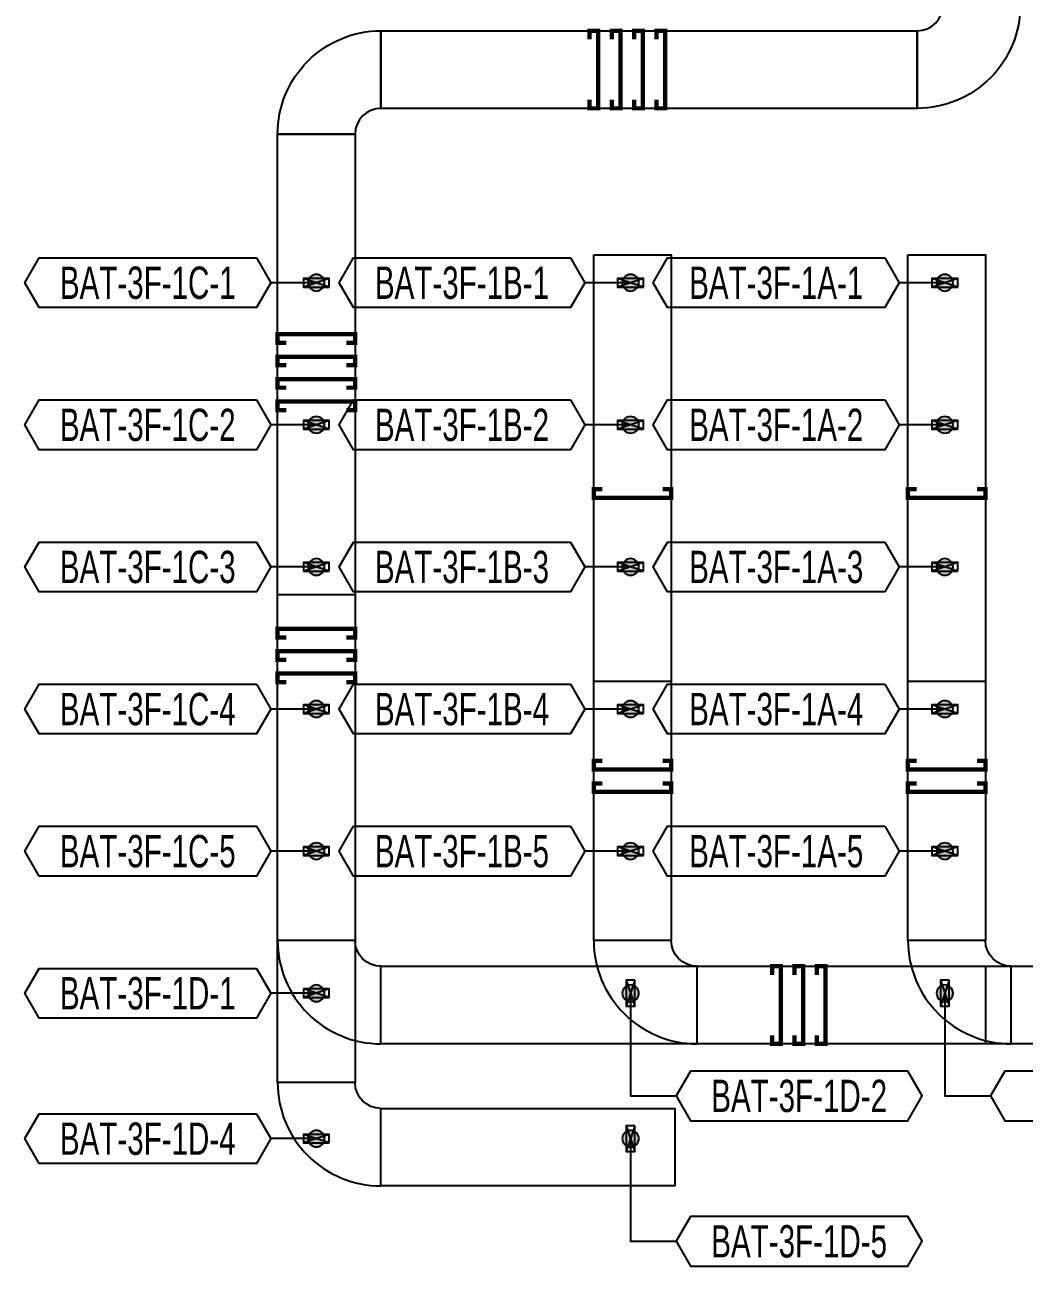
# Model space of a CAD drawing. Header units: millimetres. Extents: x 28900 to 374393, y -351975 to 838289.
# Drawn here: x 278539 to 290147, y 385306 to 399720 of the extents above; entities that cross this region are included whole.
import ezdxf
from ezdxf.enums import TextEntityAlignment as Align

# ---------------------------------------------------------------- set-up
doc = ezdxf.new("R2010")
doc.units = ezdxf.units.MM
doc.header["$LTSCALE"] = 150
doc.layers.add('-----26 Electrical Cable Tray_LV_UPSBAT', color=11, linetype='Continuous')
doc.layers.add('-----99 Cable Schedule', color=2, linetype='Continuous')
doc.styles.add('ELEC', font='Dotum.ttf')

# ---------------------------------------------------------------- blocks, each defined once
blk = doc.blocks.new('A$C9a0ab699')
h = blk.add_hatch(color=0)
edge = h.paths.add_edge_path()
edge.add_arc((64.00719340983778, 64.00719340983778), 64.0071934098378, 720.0000000000341, 1080.000000000034, ccw=False)
at = {"color": 0}
blk.add_circle((64.00719340983778, 64.00719340983778), 64.0071934098378, dxfattribs=at)

msp = doc.modelspace()

# ---------------------------------------------------------------- linework, layer by layer
at = {"layer": '-----26 Electrical Cable Tray_LV_UPSBAT'}
for p, q in [((282075.0011154684, 396774.9980373184), (281775.0011154684, 396674.9980373184)), ((282075.0011154684, 396674.9980373184), (281775.0011154684, 396774.9980373184)), ((285725.0011154684, 396774.9980373184), (285425.0011154684, 396674.9980373184)), ((285725.0011154684, 396674.9980373184), (285425.0011154684, 396774.9980373184)), ((289375.0011154684, 396774.9980373184), (289075.0011154684, 396674.9980373184)), ((289375.0011154684, 396674.9980373184), (289075.0011154684, 396774.9980373184)), ((282075.0011154684, 395124.9980373184), (281775.0011154684, 395024.9980373184)), ((282075.0011154684, 395024.9980373184), (281775.0011154684, 395124.9980373184)), ((285725.0011154684, 395124.9980373184), (285425.0011154684, 395024.9980373184)), ((285725.0011154684, 395024.9980373184), (285425.0011154684, 395124.9980373184)), ((289375.0011154684, 395124.9980373184), (289075.0011154684, 395024.9980373184)), ((289375.0011154684, 395024.9980373184), (289075.0011154684, 395124.9980373184)), ((282075.0011154684, 393474.9980373184), (281775.0011154684, 393374.9980373184)), ((282075.0011154684, 393374.9980373184), (281775.0011154684, 393474.9980373184)), ((285725.0011154684, 393474.9980373184), (285425.0011154684, 393374.9980373184)), ((285725.0011154684, 393374.9980373184), (285425.0011154684, 393474.9980373184)), ((289375.0011154684, 393474.9980373184), (289075.0011154684, 393374.9980373184)), ((289375.0011154684, 393374.9980373184), (289075.0011154684, 393474.9980373184)), ((282075.0011154684, 391824.9980373184), (281775.0011154684, 391724.9980373184)), ((282075.0011154684, 391724.9980373184), (281775.0011154684, 391824.9980373184)), ((285725.0011154684, 391824.9980373184), (285425.0011154684, 391724.9980373184)), ((285725.0011154684, 391724.9980373184), (285425.0011154684, 391824.9980373184)), ((289375.0011154684, 391824.9980373184), (289075.0011154684, 391724.9980373184)), ((289375.0011154684, 391724.9980373184), (289075.0011154684, 391824.9980373184)), ((282075.0011154684, 390174.9980373184), (281775.0011154684, 390074.9980373184)), ((282075.0011154684, 390074.9980373184), (281775.0011154684, 390174.9980373184)), ((285725.0011154684, 390174.9980373184), (285425.0011154684, 390074.9980373184)), ((285725.0011154684, 390074.9980373184), (285425.0011154684, 390174.9980373184)), ((289375.0011154684, 390174.9980373184), (289075.0011154684, 390074.9980373184)), ((289375.0011154684, 390074.9980373184), (289075.0011154684, 390174.9980373184)), ((285525.0011154684, 388624.9980373183), (285625.0011154684, 388324.9980373183)), ((285625.0011154684, 388624.9980373183), (285525.0011154684, 388324.9980373183)), ((289175.0011154684, 388624.9980373183), (289275.0011154684, 388324.9980373183)), ((289275.0011154684, 388624.9980373183), (289175.0011154684, 388324.9980373183)), ((282075.0011154684, 388524.9980373184), (281775.0011154684, 388424.9980373184)), ((282075.0011154684, 388424.9980373184), (281775.0011154684, 388524.9980373184)), ((285525.0011154684, 386936.3459761633), (285625.0011154684, 386636.3459761633)), ((285625.0011154684, 386936.3459761633), (285525.0011154684, 386636.3459761633)), ((282075.0011154684, 386836.3459761634), (281775.0011154684, 386736.3459761634)), ((282075.0011154684, 386736.3459761634), (281775.0011154684, 386836.3459761634))]:
    msp.add_line(p, q, dxfattribs=at)
for points, elevation in [([(288903.5947405564, 399649.9993575416), (288903.5947405564, 399649.9993575416, 0.414213562373095), (289203.5947405564, 399949.9993575416), (289203.5947405564, 399949.9993575416), (290103.5947405564, 399949.9993575416, -0.4142135623731661), (288903.5947405564, 398749.9993575416)], 3.701324547576783e-10), ([(288903.5947405564, 399649.9993575416), (288903.5947405564, 399649.9993575416, 0.414213562373095), (289203.5947405564, 399949.9993575416), (289203.5947405564, 399949.9993575416), (290103.5947405564, 399949.9993575416, -0.4142135623731661), (288903.5947405564, 398749.9993575416)], 3.701324547576783e-10), ([(282675.0011154673, 398749.9993575405), (282675.0011154673, 398749.9993575405, 0.414213562373095), (282375.0011154673, 398449.9993575405), (282375.0011154673, 398449.9993575405), (281475.0011154673, 398449.9993575405, -0.4142135623731661), (282675.0011154673, 399649.9993575405)], 3.701324547576783e-10), ([(282675.0011154673, 398749.9993575405), (282675.0011154673, 398749.9993575405, 0.414213562373095), (282375.0011154673, 398449.9993575405), (282375.0011154673, 398449.9993575405), (281475.0011154673, 398449.9993575405, -0.4142135623731661), (282675.0011154673, 399649.9993575405)], 3.701324547576783e-10), ([(282675.0011154673, 398749.9993575405), (282675.0011154673, 398749.9993575405, 0.414213562373095), (282375.0011154673, 398449.9993575405), (282375.0011154673, 398449.9993575405), (281475.0011154673, 398449.9993575405, -0.4142135623731661), (282675.0011154673, 399649.9993575405)], 3.701324547576783e-10), ([(282675.0011154673, 398749.9993575405), (282675.0011154673, 398749.9993575405, 0.414213562373095), (282375.0011154673, 398449.9993575405), (282375.0011154673, 398449.9993575405), (281475.0011154673, 398449.9993575405, -0.4142135623731661), (282675.0011154673, 399649.9993575405)], 3.701324547576783e-10), ([(282675.0011154647, 388787.8070741042), (282675.0011154647, 388787.8070741042, -0.414213562373095), (282375.0011154647, 389087.8070741042), (282375.0011154647, 389087.8070741042), (281475.0011154647, 389087.8070741042, 0.4142135623731661), (282675.0011154647, 387887.8070741042)], 6.211087315900174e-10), ([(286347.272741117, 388787.8070741042), (286347.272741117, 388787.8070741042, -0.414213562373095), (286047.272741117, 389087.8070741042), (286047.272741117, 389087.8070741042), (285147.272741117, 389087.8070741042, 0.4142135623731661), (286347.272741117, 387887.8070741042)], 6.211087315900186e-10), ([(286347.272741117, 388787.8070741042), (286347.272741117, 388787.8070741042, -0.414213562373095), (286047.272741117, 389087.8070741042), (286047.272741117, 389087.8070741042), (285147.272741117, 389087.8070741042, 0.4142135623731661), (286347.272741117, 387887.8070741042)], 6.211087315900186e-10), ([(289997.272741117, 388787.8070741042), (289997.272741117, 388787.8070741042, -0.414213562373095), (289697.272741117, 389087.8070741042), (289697.272741117, 389087.8070741042), (288797.272741117, 389087.8070741042, 0.4142135623731661), (289997.272741117, 387887.8070741042)], 6.211087315900186e-10), ([(289997.272741117, 388787.8070741042), (289997.272741117, 388787.8070741042, -0.414213562373095), (289697.272741117, 389087.8070741042), (289697.272741117, 389087.8070741042), (288797.272741117, 389087.8070741042, 0.4142135623731661), (289997.272741117, 387887.8070741042)], 6.211087315900186e-10), ([(282675.0011154647, 387137.8070741042), (282675.0011154647, 387137.8070741042, -0.414213562373095), (282375.0011154647, 387437.8070741042), (282375.0011154647, 387437.8070741042), (281475.0011154647, 387437.8070741042, 0.4142135623731661), (282675.0011154647, 386237.8070741042)], 3.373027564118109e-10)]:
    msp.add_lwpolyline(points, format="xyb", close=True, dxfattribs=dict(at, elevation=elevation))
for points, elevation in [([(288903.5947405564, 399649.9993575417), (288903.5947405564, 398749.9993575417), (282675.0011154673, 398749.9993575405), (282675.0011154673, 399649.9993575405)], 3.701324547576783e-10), ([(288903.5947405564, 399649.9993575417), (288903.5947405564, 398749.9993575417), (282675.0011154673, 398749.9993575405), (282675.0011154673, 399649.9993575405)], 3.701324547576783e-10), ([(281475.0011154673, 398449.9993575405), (282375.0011154673, 398449.9993575405), (282375.0011154684, 393099.9980373184), (281475.0011154684, 393099.9980373184)], 6.211087315900174e-10), ([(281475.0011154673, 398449.9993575405), (282375.0011154673, 398449.9993575405), (282375.0011154647, 387437.8070741042), (281475.0011154647, 387437.8070741042)], 6.211087315900174e-10), ([(281475.0011154673, 398449.9993575405), (282375.0011154673, 398449.9993575405), (282375.0011154647, 389087.8070741042), (281475.0011154647, 389087.8070741042)], 6.211087315900174e-10), ([(281475.0011154673, 398449.9993575405), (282375.0011154673, 398449.9993575405), (282375.0011154647, 389087.8070741042), (281475.0011154647, 389087.8070741042)], 6.211087315900174e-10), ([(285147.2727411166, 397049.9980373184), (286047.2727411166, 397049.9980373184), (286047.272741117, 389087.8070741042), (285147.272741117, 389087.8070741042)], 3.133090237525198e-10), ([(288797.2727411166, 397049.9980373184), (289697.2727411166, 397049.9980373184), (289697.272741117, 389087.8070741042), (288797.272741117, 389087.8070741042)], 3.133090237525198e-10), ([(282075.0011154684, 396674.9980373184), (282075.0011154684, 396774.9980373184), (281775.0011154684, 396774.9980373184), (281775.0011154684, 396674.9980373184)], 7.625026872076512e-10), ([(285725.0011154684, 396674.9980373184), (285725.0011154684, 396774.9980373184), (285425.0011154684, 396774.9980373184), (285425.0011154684, 396674.9980373184)], 7.625026872076512e-10), ([(289375.0011154684, 396674.9980373184), (289375.0011154684, 396774.9980373184), (289075.0011154684, 396774.9980373184), (289075.0011154684, 396674.9980373184)], 7.625026872076512e-10), ([(282075.0011154684, 395024.9980373184), (282075.0011154684, 395124.9980373184), (281775.0011154684, 395124.9980373184), (281775.0011154684, 395024.9980373184)], 6.534019683695055e-10), ([(285725.0011154684, 395024.9980373184), (285725.0011154684, 395124.9980373184), (285425.0011154684, 395124.9980373184), (285425.0011154684, 395024.9980373184)], 6.534019683695055e-10), ([(289375.0011154684, 395024.9980373184), (289375.0011154684, 395124.9980373184), (289075.0011154684, 395124.9980373184), (289075.0011154684, 395024.9980373184)], 6.534019683695055e-10), ([(282075.0011154684, 393374.9980373184), (282075.0011154684, 393474.9980373184), (281775.0011154684, 393474.9980373184), (281775.0011154684, 393374.9980373184)], 6.534019683695055e-10), ([(285725.0011154684, 393374.9980373184), (285725.0011154684, 393474.9980373184), (285425.0011154684, 393474.9980373184), (285425.0011154684, 393374.9980373184)], 6.534019683695055e-10), ([(289375.0011154684, 393374.9980373184), (289375.0011154684, 393474.9980373184), (289075.0011154684, 393474.9980373184), (289075.0011154684, 393374.9980373184)], 6.534019683695055e-10), ([(285147.2727411166, 392099.9980373184), (286047.2727411166, 392099.9980373184), (286047.272741117, 389087.8070741042), (285147.272741117, 389087.8070741042)], 3.133090237525198e-10), ([(288797.2727411166, 392099.9980373184), (289697.2727411166, 392099.9980373184), (289697.272741117, 389087.8070741042), (288797.272741117, 389087.8070741042)], 3.133090237525198e-10), ([(282075.0011154684, 391724.9980373184), (282075.0011154684, 391824.9980373184), (281775.0011154684, 391824.9980373184), (281775.0011154684, 391724.9980373184)], 4.635565987468829e-10), ([(285725.0011154684, 391724.9980373184), (285725.0011154684, 391824.9980373184), (285425.0011154684, 391824.9980373184), (285425.0011154684, 391724.9980373184)], 4.635565987468829e-10), ([(289375.0011154684, 391724.9980373184), (289375.0011154684, 391824.9980373184), (289075.0011154684, 391824.9980373184), (289075.0011154684, 391724.9980373184)], 4.635565987468829e-10), ([(282675.0011154647, 387887.8070741042), (282675.0011154647, 388787.8070741042), (289699.7107951679, 388787.8070741042), (289699.7107951679, 387887.8070741042)], 6.211087315900174e-10), ([(286347.272741117, 387887.8070741042), (286347.272741117, 388787.8070741042), (292851.6761809145, 388787.8070741042), (292851.6761809145, 387887.8070741042)], 6.211087315900174e-10), ([(286347.272741117, 387887.8070741042), (286347.272741117, 388787.8070741042), (292851.6761809145, 388787.8070741042), (292851.6761809145, 387887.8070741042)], 6.211087315900174e-10), ([(289997.272741117, 387887.8070741038), (289997.272741117, 388787.8070741038), (292851.6761809145, 388787.8070741042), (292851.6761809145, 387887.8070741042)], 6.211087315900174e-10), ([(289997.272741117, 387887.8070741038), (289997.272741117, 388787.8070741038), (292851.6761809145, 388787.8070741042), (292851.6761809145, 387887.8070741042)], 6.211087315900174e-10), ([(285625.0011154684, 388624.9980373183), (285525.0011154684, 388624.9980373183), (285525.0011154684, 388324.9980373183), (285625.0011154684, 388324.9980373183)], -1.673478739855891e-10), ([(289275.0011154684, 388624.9980373183), (289175.0011154684, 388624.9980373183), (289175.0011154684, 388324.9980373183), (289275.0011154684, 388324.9980373183)], -1.673478739855891e-10), ([(282075.0011154684, 388424.9980373184), (282075.0011154684, 388524.9980373184), (281775.0011154684, 388524.9980373184), (281775.0011154684, 388424.9980373184)], -1.673478739855891e-10), ([(282675.0011154647, 386237.8070741042), (282675.0011154647, 387137.8070741042), (286089.174885519, 387137.8070741042), (286089.174885519, 386237.8070741042)], 3.373027564118109e-10), ([(285625.0011154684, 386936.3459761633), (285525.0011154684, 386936.3459761633), (285525.0011154684, 386636.3459761633), (285625.0011154684, 386636.3459761633)], -1.673478739855891e-10), ([(282075.0011154684, 386736.3459761634), (282075.0011154684, 386836.3459761634), (281775.0011154684, 386836.3459761634), (281775.0011154684, 386736.3459761634)], -1.673478739855891e-10)]:
    msp.add_lwpolyline(points, close=True, dxfattribs=dict(at, elevation=elevation))
at = {"layer": '-----26 Electrical Cable Tray_LV_UPSBAT', "ltscale": 7.5, "const_width": 50}
for points, elevation in [([(285097.9853356399, 399549.9728462554), (285097.9853356399, 399649.9728462554), (285197.9853356399, 399649.9728462554), (285197.9707860058, 398750.0431706264), (285097.9707860058, 398750.0431706264), (285097.9707860058, 398850.0431706264)], -1.319628654682459e-08), ([(285357.8013445481, 399549.9691707928), (285357.8013445481, 399649.9691707928), (285457.8013445481, 399649.9691707928), (285457.786794914, 398750.0394951638), (285357.786794914, 398750.0394951638), (285357.786794914, 398850.0394951638)], -8.674146879630503e-09), ([(285617.6173534568, 399549.9691707928), (285617.6173534568, 399649.9691707928), (285717.6173534568, 399649.9691707928), (285717.6028038227, 398750.0394951638), (285617.6028038227, 398750.0394951638), (285617.6028038227, 398850.0394951638)], -8.674146879630503e-09), ([(285877.4333623655, 399549.9691707928), (285877.4333623655, 399649.9691707928), (285977.4333623655, 399649.9691707928), (285977.4188127314, 398750.0394951638), (285877.4188127314, 398750.0394951638), (285877.4188127314, 398850.0394951638)], -8.674146879630503e-09), ([(282274.9307910957, 396026.125457092), (282374.9307910957, 396026.125457092), (282374.9307910957, 396126.125457092), (281475.0011154666, 396126.1109074578), (281475.0011154666, 396026.1109074578), (281575.0011154666, 396026.1109074578)], 6.211087315900178e-10), ([(282274.9265905142, 395766.3094481922), (282374.9265905142, 395766.3094481922), (282374.9265905142, 395866.3094481922), (281474.9969148852, 395866.2948985581), (281474.9969148852, 395766.2948985581), (281574.9969148852, 395766.2948985581)], 5.14324839878411e-09), ([(282274.9223899328, 395506.4934392925), (282374.9223899328, 395506.4934392925), (282374.9223899328, 395606.4934392925), (281474.9927143038, 395606.4788896583), (281474.9927143038, 395506.4788896583), (281574.9927143038, 395506.4788896583)], 9.665388065978201e-09), ([(282274.9349916771, 395246.6774306645), (282374.9349916771, 395246.6774306645), (282374.9349916771, 395346.6774306645), (281475.005316048, 395346.6628810303), (281475.005316048, 395246.6628810303), (281575.005316048, 395246.6628810303)], 1.418752773317229e-08), ([(285947.1877992728, 394328.504517275), (286047.1877992728, 394328.504517275), (286047.1877992728, 394228.504517275), (285147.2581236438, 394228.5190669092), (285147.2581236438, 394328.5190669092), (285247.2581236438, 394328.5190669092)], -2.410054643624056e-08), ([(289597.1877992728, 394328.504517275), (289697.1877992728, 394328.504517275), (289697.1877992728, 394228.504517275), (288797.2581236438, 394228.5190669092), (288797.2581236438, 394328.5190669092), (288897.2581236438, 394328.5190669092)], -2.410054643624056e-08), ([(282274.9265905142, 392605.8032118188), (282374.9265905142, 392605.8032118188), (282374.9265905142, 392705.8032118188), (281474.9969148852, 392705.7886621846), (281474.9969148852, 392605.7886621846), (281574.9969148852, 392605.7886621846)], 5.14324839878411e-09), ([(282274.9223899328, 392345.9872029191), (282374.9223899328, 392345.9872029191), (282374.9223899328, 392445.9872029191), (281474.9927143038, 392445.9726532849), (281474.9927143038, 392345.9726532849), (281574.9927143038, 392345.9726532849)], 9.665388065978201e-09), ([(282274.9349916771, 392086.171194291), (282374.9349916771, 392086.171194291), (282374.9349916771, 392186.171194291), (281475.005316048, 392186.1566446568), (281475.005316048, 392086.1566446568), (281575.005316048, 392086.1566446568)], 1.418752773317229e-08), ([(285947.2024167459, 391171.8578134264), (286047.2024167459, 391171.8578134264), (286047.2024167459, 391071.8578134264), (285147.2727411169, 391071.8723630605), (285147.2727411169, 391171.8723630605), (285247.2727411169, 391171.8723630605)], 3.133090237525187e-10), ([(289597.2024167459, 391171.8578134264), (289697.2024167459, 391171.8578134264), (289697.2024167459, 391071.8578134264), (288797.2727411169, 391071.8723630605), (288797.2727411169, 391171.8723630605), (288897.2727411169, 391171.8723630605)], 3.133090237525187e-10), ([(285947.1976910456, 390912.0418045351), (286047.1976910456, 390912.0418045351), (286047.1976910456, 390812.0418045351), (285147.2680154166, 390812.0563541693), (285147.2680154166, 390912.0563541693), (285247.2680154166, 390912.0563541693)], 4.835448690946611e-09), ([(289597.1976910456, 390912.0418045351), (289697.1976910456, 390912.0418045351), (289697.1976910456, 390812.0418045351), (288797.2680154166, 390812.0563541693), (288797.2680154166, 390912.0563541693), (288897.2680154166, 390912.0563541693)], 4.835448690946611e-09), ([(287220.4330313669, 388687.7842382807), (287220.4330313669, 388787.7842382807), (287320.4330313669, 388787.7842382807), (287320.4184817328, 387887.8545626517), (287220.4184817328, 387887.8545626517), (287220.4184817328, 387987.8545626517)], -1.746744993718634e-08), ([(287480.2490402751, 388687.7805628182), (287480.2490402751, 388787.7805628182), (287580.2490402751, 388787.7805628182), (287580.234490641, 387887.8508871892), (287480.234490641, 387887.8508871892), (287480.234490641, 387987.8508871892)], -1.294531026999225e-08), ([(287740.0650491833, 388687.7768873556), (287740.0650491833, 388787.7768873556), (287840.0650491833, 388787.7768873556), (287840.0504995493, 387887.8472117266), (287740.0504995493, 387887.8472117266), (287740.0504995493, 387987.8472117266)], -8.423170602798164e-09)]:
    msp.add_lwpolyline(points, dxfattribs=dict(at, elevation=elevation))
at = {"layer": '-----26 Electrical Cable Tray_LV_UPSBAT'}
for points in [[(282075.0011154684, 390074.9980373184), (282075.0011154684, 390174.9980373184), (281775.0011154684, 390174.9980373184), (281775.0011154684, 390074.9980373184)], [(285725.0011154684, 390074.9980373184), (285725.0011154684, 390174.9980373184), (285425.0011154684, 390174.9980373184), (285425.0011154684, 390074.9980373184)], [(289375.0011154684, 390074.9980373184), (289375.0011154684, 390174.9980373184), (289075.0011154684, 390174.9980373184), (289075.0011154684, 390074.9980373184)]]:
    msp.add_lwpolyline(points, close=True, dxfattribs=at)
at = {"layer": '-----99 Cable Schedule', "color": 1}
for points, elevation in [([(281227.9203238633, 397013.7480373202), (281394.6302140752, 396724.9980373184), (281227.9203238607, 396436.2480373149), (278705.3510910854, 396436.2480373149), (278538.641200862, 396724.9980373184), (278705.3510910879, 397013.7480373202)], 7.625026872076512e-10), ([(284877.9203238633, 397013.7480373202), (285044.6302140752, 396724.9980373184), (284877.9203238607, 396436.2480373149), (282355.3510910854, 396436.2480373149), (282188.641200862, 396724.9980373184), (282355.3510910879, 397013.7480373202)], 7.625026872076512e-10), ([(288527.9203238633, 397013.7480373202), (288694.6302140752, 396724.9980373184), (288527.9203238607, 396436.2480373149), (286005.3510910854, 396436.2480373149), (285838.641200862, 396724.9980373184), (286005.3510910879, 397013.7480373202)], 7.625026872076512e-10), ([(281227.9203238633, 395363.7480373202), (281394.6302140752, 395074.9980373184), (281227.9203238607, 394786.2480373149), (278705.3510910854, 394786.2480373149), (278538.641200862, 395074.9980373184), (278705.3510910879, 395363.7480373202)], 6.534019683695055e-10), ([(284877.9203238633, 395363.7480373202), (285044.6302140752, 395074.9980373184), (284877.9203238607, 394786.2480373149), (282355.3510910854, 394786.2480373149), (282188.641200862, 395074.9980373184), (282355.3510910879, 395363.7480373202)], 6.534019683695055e-10), ([(288527.9203238633, 395363.7480373202), (288694.6302140752, 395074.9980373184), (288527.9203238607, 394786.2480373149), (286005.3510910854, 394786.2480373149), (285838.641200862, 395074.9980373184), (286005.3510910879, 395363.7480373202)], 6.534019683695055e-10), ([(281227.9203238633, 393713.7480373202), (281394.6302140752, 393424.9980373184), (281227.9203238607, 393136.2480373149), (278705.3510910854, 393136.2480373149), (278538.641200862, 393424.9980373184), (278705.3510910879, 393713.7480373202)], 6.534019683695055e-10), ([(284877.9203238633, 393713.7480373202), (285044.6302140752, 393424.9980373184), (284877.9203238607, 393136.2480373149), (282355.3510910854, 393136.2480373149), (282188.641200862, 393424.9980373184), (282355.3510910879, 393713.7480373202)], 6.534019683695055e-10), ([(288527.9203238633, 393713.7480373202), (288694.6302140752, 393424.9980373184), (288527.9203238607, 393136.2480373149), (286005.3510910854, 393136.2480373149), (285838.641200862, 393424.9980373184), (286005.3510910879, 393713.7480373202)], 6.534019683695055e-10), ([(281227.9203238633, 392063.7480373202), (281394.6302140752, 391774.9980373184), (281227.9203238607, 391486.2480373149), (278705.3510910854, 391486.2480373149), (278538.641200862, 391774.9980373184), (278705.3510910879, 392063.7480373202)], 4.635565987468829e-10), ([(284877.9203238633, 392063.7480373202), (285044.6302140752, 391774.9980373184), (284877.9203238607, 391486.2480373149), (282355.3510910854, 391486.2480373149), (282188.641200862, 391774.9980373184), (282355.3510910879, 392063.7480373202)], 4.635565987468829e-10), ([(288527.9203238633, 392063.7480373202), (288694.6302140752, 391774.9980373184), (288527.9203238607, 391486.2480373149), (286005.3510910854, 391486.2480373149), (285838.641200862, 391774.9980373184), (286005.3510910879, 392063.7480373202)], 4.635565987468829e-10), ([(281227.9203238633, 388763.7480373202), (281394.6302140752, 388474.9980373184), (281227.9203238607, 388186.2480373149), (278705.3510910854, 388186.2480373149), (278538.641200862, 388474.9980373184), (278705.3510910879, 388763.7480373202)], -1.673478739855891e-10), ([(286272.0819070736, 387571.9557869543), (286105.3720168616, 387283.2057869525), (286272.0819070762, 386994.455786949), (288794.6511398514, 386994.455786949), (288961.3610300748, 387283.2057869526), (288794.6511398489, 387571.9557869543)], -1.673478739855858e-10), ([(281227.9203238633, 387075.0959761651), (281394.6302140752, 386786.3459761634), (281227.9203238607, 386497.5959761599), (278705.3510910854, 386497.5959761599), (278538.641200862, 386786.3459761634), (278705.3510910879, 387075.0959761651)], -1.673478739855891e-10), ([(286272.0819070736, 385883.3037257993), (286105.3720168616, 385594.5537257975), (286272.0819070762, 385305.803725794), (288794.6511398514, 385305.803725794), (288961.3610300748, 385594.5537257976), (288794.6511398489, 385883.3037257993)], -1.673478739855858e-10)]:
    msp.add_lwpolyline(points, close=True, dxfattribs=dict(at, elevation=elevation))
for points, elevation in [([(281925.0011154684, 396724.9980373184), (281394.6302140752, 396724.9980373184)], 7.625026872076512e-10), ([(285575.0011154684, 396724.9980373184), (285044.6302140752, 396724.9980373184)], 7.625026872076512e-10), ([(289225.0011154684, 396724.9980373184), (288694.6302140752, 396724.9980373184)], 7.625026872076512e-10), ([(281925.0011154684, 395074.9980373184), (281394.6302140752, 395074.9980373184)], 6.534019683695055e-10), ([(285575.0011154684, 395074.9980373184), (285044.6302140752, 395074.9980373184)], 6.534019683695055e-10), ([(289225.0011154684, 395074.9980373184), (288694.6302140752, 395074.9980373184)], 6.534019683695055e-10), ([(281925.0011154684, 393424.9980373184), (281394.6302140752, 393424.9980373184)], 6.534019683695055e-10), ([(285575.0011154684, 393424.9980373184), (285044.6302140752, 393424.9980373184)], 6.534019683695055e-10), ([(289225.0011154684, 393424.9980373184), (288694.6302140752, 393424.9980373184)], 6.534019683695055e-10), ([(281925.0011154684, 391774.9980373184), (281394.6302140752, 391774.9980373184)], 4.635565987468829e-10), ([(285575.0011154684, 391774.9980373184), (285044.6302140752, 391774.9980373184)], 4.635565987468829e-10), ([(289225.0011154684, 391774.9980373184), (288694.6302140752, 391774.9980373184)], 4.635565987468829e-10), ([(281925.0011154684, 388474.9980373184), (281394.6302140752, 388474.9980373184)], -1.673478739855891e-10), ([(285575.0011154684, 388474.9980373183), (285575.0011154684, 387283.2057869525), (286105.3720168616, 387283.2057869525)], -1.673478739855858e-10), ([(281925.0011154684, 386786.3459761634), (281394.6302140752, 386786.3459761634)], -1.673478739855891e-10), ([(285575.0011154684, 386786.3459761633), (285575.0011154684, 385594.5537257975), (286105.3720168616, 385594.5537257975)], -1.673478739855858e-10)]:
    msp.add_lwpolyline(points, dxfattribs=dict(at, elevation=elevation))
for points in [[(281227.9203238633, 390413.7480373202), (281394.6302140752, 390124.9980373184), (281227.9203238607, 389836.2480373149), (278705.3510910854, 389836.2480373149), (278538.641200862, 390124.9980373184), (278705.3510910879, 390413.7480373202)], [(284877.9203238633, 390413.7480373202), (285044.6302140752, 390124.9980373184), (284877.9203238607, 389836.2480373149), (282355.3510910854, 389836.2480373149), (282188.641200862, 390124.9980373184), (282355.3510910879, 390413.7480373202)], [(288527.9203238633, 390413.7480373202), (288694.6302140752, 390124.9980373184), (288527.9203238607, 389836.2480373149), (286005.3510910854, 389836.2480373149), (285838.641200862, 390124.9980373184), (286005.3510910879, 390413.7480373202)], [(289922.0819070736, 387571.9557869543), (289755.3720168616, 387283.2057869525), (289922.0819070762, 386994.455786949), (292444.6511398514, 386994.455786949), (292611.3610300748, 387283.2057869526), (292444.6511398489, 387571.9557869543)]]:
    msp.add_lwpolyline(points, close=True, dxfattribs=at)
for points in [[(281925.0011154684, 390124.9980373184), (281394.6302140752, 390124.9980373184)], [(285575.0011154684, 390124.9980373184), (285044.6302140752, 390124.9980373184)], [(289225.0011154684, 390124.9980373184), (288694.6302140752, 390124.9980373184)], [(289225.0011154684, 388474.9980373183), (289225.0011154684, 387283.2057869525), (289755.3720168616, 387283.2057869525)]]:
    msp.add_lwpolyline(points, dxfattribs=at)

# ---------------------------------------------------------------- block references
at = {"layer": '-----99 Cable Schedule', "color": 1, "xscale": -1.5, "yscale": 1.5, "zscale": 1.5, "rotation": 270}
for p in [(281828.9903253537, 396628.9872472037), (285478.9903253537, 396628.9872472037), (289128.9903253537, 396628.9872472037), (281828.9903253537, 394978.9872472037), (285478.9903253537, 394978.9872472037), (289128.9903253537, 394978.9872472037), (281828.9903253537, 393328.9872472037), (285478.9903253537, 393328.9872472037), (289128.9903253537, 393328.9872472037), (281828.9903253537, 391678.9872472037), (285478.9903253537, 391678.9872472037), (289128.9903253537, 391678.9872472037), (281828.9903253537, 390028.9872472037), (285478.9903253537, 390028.9872472037), (289128.9903253537, 390028.9872472037), (281828.9903253537, 388378.9872472037), (281828.9903253537, 386690.3351860486)]:
    msp.add_blockref('A$C9a0ab699', p, dxfattribs=at)
at = {"layer": '-----99 Cable Schedule', "color": 1, "xscale": -1.5, "yscale": 1.5, "zscale": 1.5}
for p in [(285671.0119055831, 388378.9872472036), (289321.0119055831, 388378.9872472036), (285671.0119055831, 386690.3351860486)]:
    msp.add_blockref('A$C9a0ab699', p, dxfattribs=at)

# ---------------------------------------------------------------- texts
at = {"layer": '-----99 Cable Schedule', "style": 'ELEC', "width": 0.7}
for s, p in [('BAT-3F-1C-1', (279966.6357074743, 396724.9980373175)), ('BAT-3F-1B-1', (283616.6357074743, 396724.9980373175)), ('BAT-3F-1A-1', (287266.6357074743, 396724.9980373175)), ('BAT-3F-1C-2', (279966.6357074743, 395074.9980373175)), ('BAT-3F-1B-2', (283616.6357074743, 395074.9980373175)), ('BAT-3F-1A-2', (287266.6357074743, 395074.9980373175)), ('BAT-3F-1C-3', (279966.6357074743, 393424.9980373175)), ('BAT-3F-1B-3', (283616.6357074743, 393424.9980373175)), ('BAT-3F-1A-3', (287266.6357074743, 393424.9980373175)), ('BAT-3F-1C-4', (279966.6357074743, 391774.9980373175)), ('BAT-3F-1B-4', (283616.6357074743, 391774.9980373175)), ('BAT-3F-1A-4', (287266.6357074743, 391774.9980373175)), ('BAT-3F-1C-5', (279966.6357074743, 390124.9980373175)), ('BAT-3F-1B-5', (283616.6357074743, 390124.9980373175)), ('BAT-3F-1A-5', (287266.6357074743, 390124.9980373175)), ('BAT-3F-1D-1', (279966.6357074743, 388474.9980373175)), ('BAT-3F-1D-2', (287533.3665234625, 387283.2057869516)), ('BAT-3F-1D-4', (279966.6357074743, 386786.3459761625)), ('BAT-3F-1D-5', (287533.3665234625, 385594.5537257966))]:
    msp.add_text(s, height=375, dxfattribs=at).set_placement(p, align=Align.MIDDLE)

doc.saveas('drawing.dxf')
